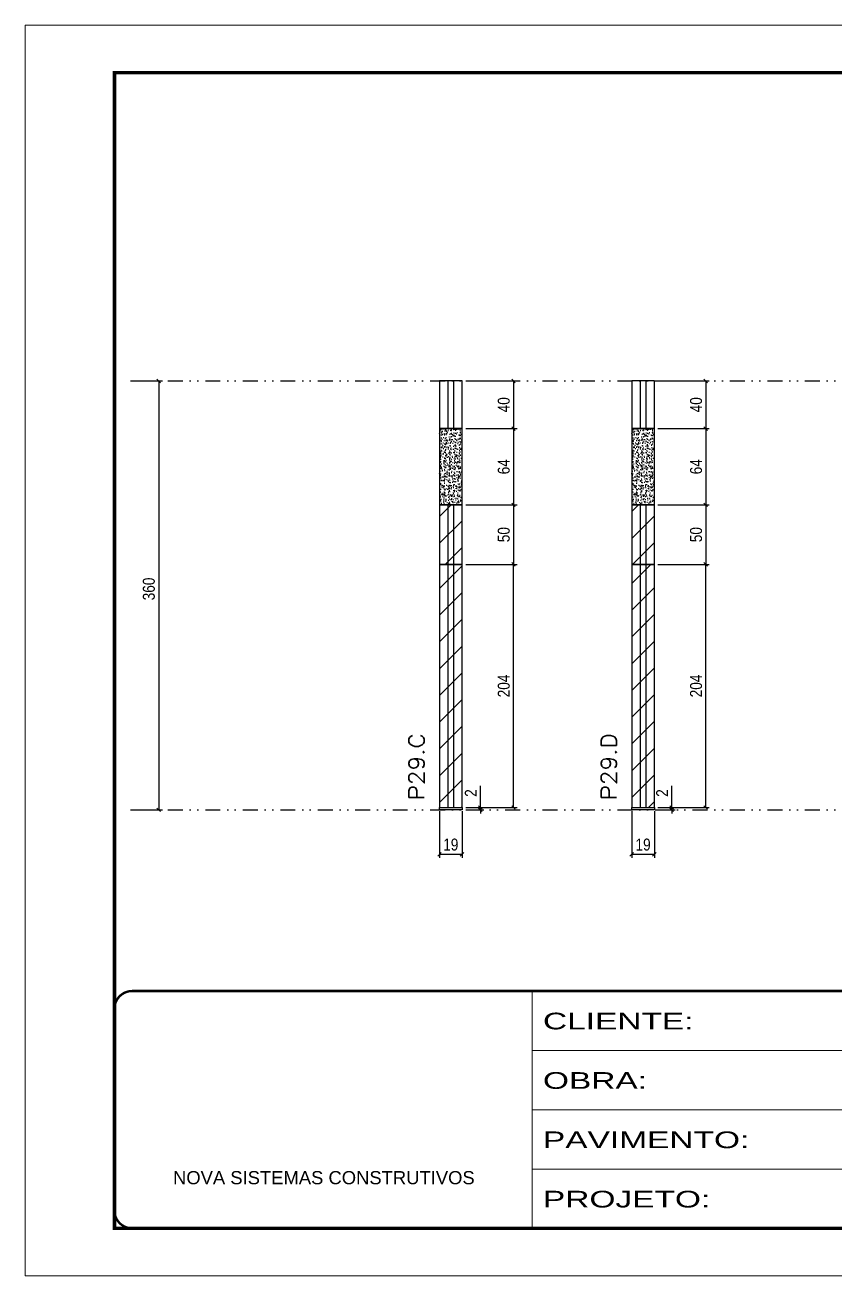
# Model space of a CAD drawing. Extents: x 2949 to 9203, y -16089 to 12527.
# Drawn here: x 7704 to 8384, y -8049 to -6999 of the extents above; entities that cross this region are included whole.
import ezdxf

# ---------------------------------------------------------------- set-up
doc = ezdxf.new("R2010")
doc.units = 0
for name, pattern in [('CONTINUO', [0]), ('DASHED', [0.75, 0.5, -0.25]), ('DIVIDE2', [0.625, 0.25, -0.125, 0, -0.125, 0, -0.125])]:
    doc.linetypes.add(name, pattern=pattern)
for name, color, linetype in [('COTA', 241, 'Continuous'), ('cotas', 4, 'Continuous'), ('Nível', 160, 'Continuous'), ('Painéis', 200, 'Continuous'), ('SARR_2.2x7', 40, 'Continuous')]:
    doc.layers.add(name, color=color, linetype=linetype)
for name, color, linetype, lineweight in [('Folhas', 255, 'Continuous', 9), ('Hachura', 251, 'Continuous', 9), ('SARRAFO DE PRESSAO', 251, 'DASHED', 9), ('Texto Seção', 7, 'Continuous', 15)]:
    doc.layers.add(name, color=color, linetype=linetype, lineweight=lineweight)
doc.styles.add('ARIAL', font='arial.ttf')
doc.styles.add('COTA TECNICA', font='techl___.ttf', dxfattribs={"height": 10})
doc.styles.add('COTA TECNICA-50', font='techl___.ttf', dxfattribs={"height": 10})
doc.styles.add('REGUA-120', font='ROMANS.shx', dxfattribs={"height": 15})
doc.styles.add('Tecnologia', font='')
doc.styles.get('Tecnologia').set_extended_font_data('Forgotten Futurist')
doc.dimstyles.new('COTA PAINEL-50', dxfattribs={"dimtxt": 10, "dimasz": 3, "dimexe": 3, "dimexo": 3, "dimgap": 3, "dimtad": 1, "dimdec": 1, "dimzin": 12, "dimdsep": 46, "dimtxsty": 'COTA TECNICA-50', "dimblk1": 'OBLIQUE', "dimblk2": 'OBLIQUE', "dimsah": 1, "dimcen": 0.9, "dimclrd": 4, "dimclre": 4, "dimclrt": 240, "dimadec": 1, "dimazin": 3, "dimtfac": 1, "dimtdec": 1, "dimtmove": 0, "dimatfit": 3, "dimfxl": 1, "dimtolj": 1, "dimtzin": 12, "dimarcsym": 0})
doc.dimstyles.new('PAINEL', dxfattribs={"dimtxt": 10, "dimasz": 3, "dimexe": 3, "dimexo": 3, "dimgap": 3, "dimtad": 1, "dimdec": 1, "dimzin": 12, "dimdsep": 46, "dimtxsty": 'COTA TECNICA', "dimblk1": 'OBLIQUE', "dimblk2": 'OBLIQUE', "dimsah": 1, "dimcen": 0.9, "dimclrd": 4, "dimclre": 4, "dimclrt": 240, "dimadec": 1, "dimazin": 3, "dimtfac": 1, "dimtdec": 1, "dimtmove": 0, "dimatfit": 3, "dimfxl": 1, "dimtolj": 1, "dimtzin": 12, "dimarcsym": 0})
pattern_1 = [(45, (-122901.967, -37644.947), (-11.2253202, 11.2253202), [])]
pattern_2 = [(45, (0, -40), (-11.22532, 11.22532), [])]

# ---------------------------------------------------------------- blocks, each defined once
blk = doc.blocks.new('9999999999')
at = {"color": 30, "linetype": 'CONTINUO'}
for p, q in [((98564.6, 34230.2), (98564.6, 34429.4)), ((98564.6, 34379.6), (99584, 34379.6)), ((98564.6, 34329.8), (99488, 34329.8)), ((98564.6, 34280), (99488, 34280))]:
    blk.add_line(p, q, dxfattribs=at)
at = {"color": 30, "linetype": 'CONTINUO', "const_width": 2}
blk.add_lwpolyline([(99584, 34230.2), (99584, 34414.4, 0.414214), (99569, 34429.4), (98229, 34429.4, 0.414214), (98214, 34414.4), (98214, 34245.2, 0.414214), (98229, 34230.2), (99584, 34230.2)], format="xyb", dxfattribs=at)
at = {"layer": 'Folhas'}
blk.add_lwpolyline([(98139, 34190.2), (99624, 34190.2), (99624, 35240.2), (98139, 35240.2)], close=True, dxfattribs=at)
at = {"layer": 'Folhas', "color": 30, "const_width": 3}
blk.add_lwpolyline([(98214, 34230.2), (99584, 34230.2), (99584, 35200.2), (98214, 35200.2)], close=True, dxfattribs=at)
at = {"color": 7, "linetype": 'Continuous', "ltscale": 5, "style": 'ARIAL'}
blk.add_text('NOVA SISTEMAS CONSTRUTIVOS', height=11.059, dxfattribs=at).set_placement((98263.2, 34267.2))
at = {"layer": 'Folhas', "color": 7, "style": 'Tecnologia', "width": 1.5}
for s, p in [('CLIENTE:', (98573.7, 34397.2)), ('OBRA:', (98573.7, 34347.3)), ('PAVIMENTO:', (98573.7, 34297.5)), ('PROJETO:', (98573.7, 34247.7))]:
    blk.add_text(s, height=14, dxfattribs=at).set_placement(p)
blk = doc.blocks.new('_Oblique')
at = {"color": 0, "linetype": 'ByBlock', "lineweight": -2}
blk.add_line((-0.5, -0.5), (0.5, 0.5), dxfattribs=at)
blk = doc.blocks.new('*D2443')
at = {"layer": 'cotas', "color": 4, "linetype": 'ByBlock', "lineweight": -2, "transparency": 16777216}
for p, q in [((7795.5, -7297.8), (7819.3, -7297.8)), ((7816.3, -7297.8), (7816.3, -7657.8)), ((7795.5, -7657.8), (7819.3, -7657.8))]:
    blk.add_line(p, q, dxfattribs=at)
at = {"layer": 'Defpoints', "color": 0, "linetype": 'ByBlock', "transparency": 16777216}
for p in [(7792.5, -7297.8), (7792.5, -7657.8), (7816.3, -7657.8)]:
    blk.add_point(p, dxfattribs=at)
at = {"layer": 'cotas', "color": 4, "linetype": 'ByBlock', "lineweight": -2, "transparency": 16777216, "xscale": 3, "yscale": 3, "zscale": 3}
for p, rotation in [((7816.3, -7297.8), 90), ((7816.3, -7657.8), 270)]:
    blk.add_blockref('_Oblique', p, dxfattribs=dict(at, rotation=rotation))
at = {"layer": 'cotas', "color": 240, "linetype": 'ByBlock', "transparency": 16777216, "insert": (7808, -7472.4), "char_height": 10, "attachment_point": 5, "rotation": 90, "style": 'COTA TECNICA'}
blk.add_mtext('\\A1;360', dxfattribs=at)
blk = doc.blocks.new('*D2429')
at = {"layer": 'COTA', "color": 4, "lineweight": -2, "transparency": 16777216}
for p, q in [((8051.9, -7658.8), (8051.9, -7698.1)), ((8070.9, -7658.8), (8070.9, -7698.1)), ((8051.9, -7695.1), (8070.9, -7695.1))]:
    blk.add_line(p, q, dxfattribs=at)
at = {"layer": 'Defpoints', "color": 0, "transparency": 16777216}
for p in [(8051.9, -7655.8), (8070.9, -7655.8), (8070.9, -7695.1)]:
    blk.add_point(p, dxfattribs=at)
at = {"layer": 'COTA', "color": 4, "lineweight": -2, "transparency": 16777216, "xscale": 3, "yscale": 3, "zscale": 3, "rotation": 180}
blk.add_blockref('_Oblique', (8051.9, -7695.1), dxfattribs=at)
at = {"layer": 'COTA', "color": 4, "lineweight": -2, "transparency": 16777216, "xscale": 3, "yscale": 3, "zscale": 3}
blk.add_blockref('_Oblique', (8070.9, -7695.1), dxfattribs=at)
at = {"layer": 'COTA', "color": 240, "transparency": 16777216, "insert": (8061.4, -7687), "char_height": 10, "attachment_point": 5, "style": 'COTA TECNICA'}
blk.add_mtext('\\A1;19', dxfattribs=at)
blk = doc.blocks.new('*D2430')
at = {"layer": 'COTA', "color": 4, "lineweight": -2, "transparency": 16777216}
for p, q in [((8086.2, -7655.8), (8086.2, -7637.6)), ((8073.9, -7655.8), (8089.2, -7655.8)), ((8073.9, -7657.8), (8089.2, -7657.8)), ((8086.2, -7657.8), (8086.2, -7655.8)), ((8086.2, -7657.8), (8086.2, -7660.8))]:
    blk.add_line(p, q, dxfattribs=at)
at = {"layer": 'Defpoints', "color": 0, "transparency": 16777216}
for p in [(8070.9, -7655.8), (8070.9, -7657.8), (8086.2, -7655.8)]:
    blk.add_point(p, dxfattribs=at)
at = {"layer": 'COTA', "color": 4, "lineweight": -2, "transparency": 16777216, "xscale": 3, "yscale": 3, "zscale": 3}
for p, rotation in [((8086.2, -7655.8), 270), ((8086.2, -7657.8), 90)]:
    blk.add_blockref('_Oblique', p, dxfattribs=dict(at, rotation=rotation))
at = {"layer": 'COTA', "color": 240, "transparency": 16777216, "insert": (8078.2, -7643.7), "char_height": 10, "attachment_point": 5, "rotation": 90, "style": 'COTA TECNICA-50'}
blk.add_mtext('\\A1;2', dxfattribs=at)
blk = doc.blocks.new('*D2453')
at = {"layer": 'COTA', "color": 4, "linetype": 'ByBlock', "lineweight": -2, "transparency": 16777216}
for p, q in [((8073.9, -7337.8), (8117, -7337.8)), ((8114, -7337.8), (8114, -7401.8)), ((8073.9, -7401.8), (8117, -7401.8))]:
    blk.add_line(p, q, dxfattribs=at)
at = {"layer": 'Defpoints', "color": 0, "linetype": 'ByBlock', "transparency": 16777216}
for p in [(8070.9, -7337.8), (8070.9, -7401.8), (8114, -7401.8)]:
    blk.add_point(p, dxfattribs=at)
at = {"layer": 'COTA', "color": 4, "linetype": 'ByBlock', "lineweight": -2, "transparency": 16777216, "xscale": 3, "yscale": 3, "zscale": 3}
for p, rotation in [((8114, -7337.8), 90), ((8114, -7401.8), 270)]:
    blk.add_blockref('_Oblique', p, dxfattribs=dict(at, rotation=rotation))
at = {"layer": 'COTA', "color": 240, "linetype": 'ByBlock', "transparency": 16777216, "insert": (8105.9, -7369.8), "char_height": 10, "attachment_point": 5, "rotation": 90, "style": 'COTA TECNICA'}
blk.add_mtext('\\A1;64', dxfattribs=at)
blk = doc.blocks.new('*D2454')
at = {"layer": 'COTA', "color": 4, "linetype": 'ByBlock', "lineweight": -2, "transparency": 16777216}
for p, q in [((8073.9, -7451.8), (8117, -7451.8)), ((8114, -7655.8), (8114, -7451.8)), ((8073.9, -7655.8), (8117, -7655.8))]:
    blk.add_line(p, q, dxfattribs=at)
at = {"layer": 'Defpoints', "color": 0, "linetype": 'ByBlock', "transparency": 16777216}
for p in [(8070.9, -7451.8), (8114, -7451.8), (8070.9, -7655.8)]:
    blk.add_point(p, dxfattribs=at)
at = {"layer": 'COTA', "color": 4, "linetype": 'ByBlock', "lineweight": -2, "transparency": 16777216, "xscale": 3, "yscale": 3, "zscale": 3}
for p, rotation in [((8114, -7451.8), 90), ((8114, -7655.8), 270)]:
    blk.add_blockref('_Oblique', p, dxfattribs=dict(at, rotation=rotation))
at = {"layer": 'COTA', "color": 240, "linetype": 'ByBlock', "transparency": 16777216, "insert": (8105.9, -7553.8), "char_height": 10, "attachment_point": 5, "rotation": 90, "style": 'COTA TECNICA'}
blk.add_mtext('\\A1;204', dxfattribs=at)
blk = doc.blocks.new('*D2431')
at = {"layer": 'COTA', "color": 4, "lineweight": -2, "transparency": 16777216}
for p, q in [((8213.3, -7658.8), (8213.3, -7698.1)), ((8232.3, -7658.8), (8232.3, -7698.1)), ((8213.3, -7695.1), (8232.3, -7695.1))]:
    blk.add_line(p, q, dxfattribs=at)
at = {"layer": 'Defpoints', "color": 0, "transparency": 16777216}
for p in [(8213.3, -7655.8), (8232.3, -7655.8), (8232.3, -7695.1)]:
    blk.add_point(p, dxfattribs=at)
at = {"layer": 'COTA', "color": 4, "lineweight": -2, "transparency": 16777216, "xscale": 3, "yscale": 3, "zscale": 3, "rotation": 180}
blk.add_blockref('_Oblique', (8213.3, -7695.1), dxfattribs=at)
at = {"layer": 'COTA', "color": 4, "lineweight": -2, "transparency": 16777216, "xscale": 3, "yscale": 3, "zscale": 3}
blk.add_blockref('_Oblique', (8232.3, -7695.1), dxfattribs=at)
at = {"layer": 'COTA', "color": 240, "transparency": 16777216, "insert": (8222.8, -7687), "char_height": 10, "attachment_point": 5, "style": 'COTA TECNICA'}
blk.add_mtext('\\A1;19', dxfattribs=at)
blk = doc.blocks.new('*D2432')
at = {"layer": 'COTA', "color": 4, "lineweight": -2, "transparency": 16777216}
for p, q in [((8246.8, -7655.8), (8246.8, -7637.6)), ((8235.3, -7655.8), (8249.8, -7655.8)), ((8235.3, -7657.8), (8249.8, -7657.8)), ((8246.8, -7657.8), (8246.8, -7655.8)), ((8246.8, -7657.8), (8246.8, -7660.8))]:
    blk.add_line(p, q, dxfattribs=at)
at = {"layer": 'Defpoints', "color": 0, "transparency": 16777216}
for p in [(8232.3, -7655.8), (8232.3, -7657.8), (8246.8, -7655.8)]:
    blk.add_point(p, dxfattribs=at)
at = {"layer": 'COTA', "color": 4, "lineweight": -2, "transparency": 16777216, "xscale": 3, "yscale": 3, "zscale": 3}
for p, rotation in [((8246.8, -7655.8), 270), ((8246.8, -7657.8), 90)]:
    blk.add_blockref('_Oblique', p, dxfattribs=dict(at, rotation=rotation))
at = {"layer": 'COTA', "color": 240, "transparency": 16777216, "insert": (8238.8, -7643.7), "char_height": 10, "attachment_point": 5, "rotation": 90, "style": 'COTA TECNICA-50'}
blk.add_mtext('\\A1;2', dxfattribs=at)
blk = doc.blocks.new('*D2455')
at = {"layer": 'COTA', "color": 4, "linetype": 'ByBlock', "lineweight": -2, "transparency": 16777216}
for p, q in [((8235.3, -7337.8), (8278.4, -7337.8)), ((8275.4, -7337.8), (8275.4, -7401.8)), ((8235.3, -7401.8), (8278.4, -7401.8))]:
    blk.add_line(p, q, dxfattribs=at)
at = {"layer": 'Defpoints', "color": 0, "linetype": 'ByBlock', "transparency": 16777216}
for p in [(8232.3, -7337.8), (8232.3, -7401.8), (8275.4, -7401.8)]:
    blk.add_point(p, dxfattribs=at)
at = {"layer": 'COTA', "color": 4, "linetype": 'ByBlock', "lineweight": -2, "transparency": 16777216, "xscale": 3, "yscale": 3, "zscale": 3}
for p, rotation in [((8275.4, -7337.8), 90), ((8275.4, -7401.8), 270)]:
    blk.add_blockref('_Oblique', p, dxfattribs=dict(at, rotation=rotation))
at = {"layer": 'COTA', "color": 240, "linetype": 'ByBlock', "transparency": 16777216, "insert": (8267.3, -7369.8), "char_height": 10, "attachment_point": 5, "rotation": 90, "style": 'COTA TECNICA'}
blk.add_mtext('\\A1;64', dxfattribs=at)
blk = doc.blocks.new('*D2456')
at = {"layer": 'COTA', "color": 4, "linetype": 'ByBlock', "lineweight": -2, "transparency": 16777216}
for p, q in [((8235.3, -7451.8), (8278.4, -7451.8)), ((8275.4, -7655.8), (8275.4, -7451.8)), ((8235.3, -7655.8), (8278.4, -7655.8))]:
    blk.add_line(p, q, dxfattribs=at)
at = {"layer": 'Defpoints', "color": 0, "linetype": 'ByBlock', "transparency": 16777216}
for p in [(8232.3, -7451.8), (8275.4, -7451.8), (8232.3, -7655.8)]:
    blk.add_point(p, dxfattribs=at)
at = {"layer": 'COTA', "color": 4, "linetype": 'ByBlock', "lineweight": -2, "transparency": 16777216, "xscale": 3, "yscale": 3, "zscale": 3}
for p, rotation in [((8275.4, -7451.8), 90), ((8275.4, -7655.8), 270)]:
    blk.add_blockref('_Oblique', p, dxfattribs=dict(at, rotation=rotation))
at = {"layer": 'COTA', "color": 240, "linetype": 'ByBlock', "transparency": 16777216, "insert": (8267.3, -7553.8), "char_height": 10, "attachment_point": 5, "rotation": 90, "style": 'COTA TECNICA'}
blk.add_mtext('\\A1;204', dxfattribs=at)
blk = doc.blocks.new('*D2434')
at = {"layer": 'COTA', "color": 4, "linetype": 'ByBlock', "lineweight": -2, "transparency": 16777216}
for p, q in [((8073.9, -7401.8), (8117, -7401.8)), ((8114, -7401.8), (8114, -7451.8)), ((8073.9, -7451.8), (8117, -7451.8))]:
    blk.add_line(p, q, dxfattribs=at)
at = {"layer": 'Defpoints', "color": 0, "linetype": 'ByBlock', "transparency": 16777216}
for p in [(8070.9, -7401.8), (8070.9, -7451.8), (8114, -7451.8)]:
    blk.add_point(p, dxfattribs=at)
at = {"layer": 'COTA', "color": 4, "linetype": 'ByBlock', "lineweight": -2, "transparency": 16777216, "xscale": 3, "yscale": 3, "zscale": 3}
for p, rotation in [((8114, -7401.8), 90), ((8114, -7451.8), 270)]:
    blk.add_blockref('_Oblique', p, dxfattribs=dict(at, rotation=rotation))
at = {"layer": 'COTA', "color": 240, "linetype": 'ByBlock', "transparency": 16777216, "insert": (8105.9, -7426.8), "char_height": 10, "attachment_point": 5, "rotation": 90, "style": 'COTA TECNICA'}
blk.add_mtext('\\A1;50', dxfattribs=at)
blk = doc.blocks.new('*D2435')
at = {"layer": 'COTA', "color": 4, "linetype": 'ByBlock', "lineweight": -2, "transparency": 16777216}
for p, q in [((8235.3, -7401.8), (8278.4, -7401.8)), ((8275.4, -7401.8), (8275.4, -7451.8)), ((8235.3, -7451.8), (8278.4, -7451.8))]:
    blk.add_line(p, q, dxfattribs=at)
at = {"layer": 'Defpoints', "color": 0, "linetype": 'ByBlock', "transparency": 16777216}
for p in [(8232.3, -7401.8), (8232.3, -7451.8), (8275.4, -7451.8)]:
    blk.add_point(p, dxfattribs=at)
at = {"layer": 'COTA', "color": 4, "linetype": 'ByBlock', "lineweight": -2, "transparency": 16777216, "xscale": 3, "yscale": 3, "zscale": 3}
for p, rotation in [((8275.4, -7401.8), 90), ((8275.4, -7451.8), 270)]:
    blk.add_blockref('_Oblique', p, dxfattribs=dict(at, rotation=rotation))
at = {"layer": 'COTA', "color": 240, "linetype": 'ByBlock', "transparency": 16777216, "insert": (8267.3, -7426.8), "char_height": 10, "attachment_point": 5, "rotation": 90, "style": 'COTA TECNICA'}
blk.add_mtext('\\A1;50', dxfattribs=at)
blk = doc.blocks.new('*D3347')
at = {"layer": 'COTA', "color": 4, "lineweight": -2, "transparency": 16777216}
for p, q in [((8073.9, -7297.8), (8117, -7297.8)), ((8114, -7297.8), (8114, -7337.8)), ((8073.9, -7337.8), (8117, -7337.8))]:
    blk.add_line(p, q, dxfattribs=at)
at = {"layer": 'Defpoints', "color": 0, "transparency": 16777216}
for p in [(8070.9, -7297.8), (8070.9, -7337.8), (8114, -7337.8)]:
    blk.add_point(p, dxfattribs=at)
at = {"layer": 'COTA', "color": 4, "lineweight": -2, "transparency": 16777216, "xscale": 3, "yscale": 3, "zscale": 3}
for p, rotation in [((8114, -7297.8), 90), ((8114, -7337.8), 270)]:
    blk.add_blockref('_Oblique', p, dxfattribs=dict(at, rotation=rotation))
at = {"layer": 'COTA', "color": 240, "transparency": 16777216, "insert": (8105.9, -7317.8), "char_height": 10, "attachment_point": 5, "rotation": 90, "style": 'COTA TECNICA-50'}
blk.add_mtext('\\A1;40', dxfattribs=at)
blk = doc.blocks.new('*D3348')
at = {"layer": 'COTA', "color": 4, "lineweight": -2, "transparency": 16777216}
for p, q in [((8235.3, -7297.8), (8278.4, -7297.8)), ((8275.4, -7297.8), (8275.4, -7337.8)), ((8235.3, -7337.8), (8278.4, -7337.8))]:
    blk.add_line(p, q, dxfattribs=at)
at = {"layer": 'Defpoints', "color": 0, "transparency": 16777216}
for p in [(8232.3, -7297.8), (8232.3, -7337.8), (8275.4, -7337.8)]:
    blk.add_point(p, dxfattribs=at)
at = {"layer": 'COTA', "color": 4, "lineweight": -2, "transparency": 16777216, "xscale": 3, "yscale": 3, "zscale": 3}
for p, rotation in [((8275.4, -7297.8), 90), ((8275.4, -7337.8), 270)]:
    blk.add_blockref('_Oblique', p, dxfattribs=dict(at, rotation=rotation))
at = {"layer": 'COTA', "color": 240, "transparency": 16777216, "insert": (8267.3, -7317.8), "char_height": 10, "attachment_point": 5, "rotation": 90, "style": 'COTA TECNICA-50'}
blk.add_mtext('\\A1;40', dxfattribs=at)

msp = doc.modelspace()

# ---------------------------------------------------------------- hatches: boundary and pattern name
at = {"layer": 'COTA', "linetype": 'ByBlock'}
h = msp.add_hatch(dxfattribs=at)
h.set_pattern_fill('AR-CONC', color=256, scale=0.03)
h.set_pattern_definition([(50, (-123839.707, -41147.6722), (5.46554007, -0.47817257), [0.5715, -6.2865]), (355, (-123839.707, -41147.672), (-1.05730264, 5.73170536), [0.4572, -5.02921753]), (100.4514447, (-123839.2515, -41147.712), (4.40823741, 5.25353256), [0.48570026, -5.34270734]), (46.1842, (-123839.707, -41146.148), (8.13237123, -1.26126984), [0.85725, -9.42975]), (96.6355576, (-123839.029, -41146.253), (7.122124, 7.42278374), [0.7285507, -8.01406824]), (351.184151, (-123839.707, -41146.148), (7.122124, 7.42278374), [0.685799, -7.54379196]), (21, (-123838.945, -41146.5292), (4.54843174, -3.06795595), [0.5715, -6.2865]), (326, (-123838.945, -41146.529), (1.85406085, 5.52563898), [0.4572, -5.0292]), (71.451445, (-123838.566, -41146.785), (6.40249258, 2.45768307), [0.48570026, -5.34269813]), (37.5, (-123839.707, -41147.6722), (0.092658098, 2.536651166), [0, -4.96824, 0, -5.1054, 0, -5.04825]), (7.5, (-123839.707, -41147.6722), (2.004589875, 3.005417245), [0, -2.91084, 0, -4.85394, 0, -1.92405]), (327.5, (-123841.4062, -41147.6722), (4.067717855, -0.17186232), [0, -1.905, 0, -5.9436, 0, -7.8867]), (317.5, (-123842.168, -41147.6722), (4.44387544, 0.76279473), [0, -2.4765, 0, -3.94716, 0, -5.6007])])
h.paths.add_polyline_path([(8070.95, -7337.76), (8051.95, -7337.76), (8051.95, -7401.76), (8070.95, -7401.76)])
h = msp.add_hatch(dxfattribs=at)
h.set_pattern_fill('AR-CONC', color=256, scale=0.03)
h.set_pattern_definition([(50, (-123678.3526, -41147.6722), (5.46554007, -0.47817257), [0.5715, -6.2865]), (355, (-123678.3526, -41147.672), (-1.05730264, 5.73170536), [0.4572, -5.02921753]), (100.4514447, (-123677.897, -41147.712), (4.40823741, 5.25353256), [0.48570026, -5.34270734]), (46.1842, (-123678.3526, -41146.148), (8.13237123, -1.26126984), [0.85725, -9.42975]), (96.6355576, (-123677.675, -41146.253), (7.122124, 7.42278374), [0.7285507, -8.01406824]), (351.184151, (-123678.353, -41146.148), (7.122124, 7.42278374), [0.685799, -7.54379196]), (21, (-123677.5906, -41146.5292), (4.54843174, -3.06795595), [0.5715, -6.2865]), (326, (-123677.5906, -41146.529), (1.85406085, 5.52563898), [0.4572, -5.0292]), (71.451445, (-123677.2116, -41146.785), (6.40249258, 2.45768307), [0.48570026, -5.34269813]), (37.5, (-123678.3526, -41147.6722), (0.092658098, 2.536651166), [0, -4.96824, 0, -5.1054, 0, -5.04825]), (7.5, (-123678.3526, -41147.6722), (2.004589875, 3.005417245), [0, -2.91084, 0, -4.85394, 0, -1.92405]), (327.5, (-123680.052, -41147.6722), (4.067717855, -0.17186232), [0, -1.905, 0, -5.9436, 0, -7.8867]), (317.5, (-123680.814, -41147.6722), (4.44387544, 0.76279473), [0, -2.4765, 0, -3.94716, 0, -5.6007])])
h.paths.add_polyline_path([(8232.3, -7337.76), (8213.3, -7337.76), (8213.3, -7401.76), (8232.3, -7401.76)])
at = {"layer": 'Hachura'}
h = msp.add_hatch(dxfattribs=at)
h.set_pattern_fill('ANSI31', color=256, scale=5)
h.set_pattern_definition(pattern_2)
h.paths.add_polyline_path([(8070.95, -7401.76), (8051.95, -7401.76), (8051.95, -7451.76), (8070.95, -7451.76)])
h = msp.add_hatch(dxfattribs=at)
h.set_pattern_fill('ANSI31', color=256, scale=5)
h.set_pattern_definition(pattern_2)
h.paths.add_polyline_path([(8232.3, -7401.76), (8213.3, -7401.76), (8213.3, -7451.76), (8232.3, -7451.76)])
at = {"layer": 'Hachura', "linetype": 'ByBlock'}
h = msp.add_hatch(dxfattribs=at)
h.set_pattern_fill('ANSI31', color=256, scale=5)
h.set_pattern_definition(pattern_1)
h.paths.add_polyline_path([(8070.95, -7451.76), (8051.95, -7451.76), (8051.95, -7655.76), (8070.95, -7655.76)])
h = msp.add_hatch(dxfattribs=at)
h.set_pattern_fill('ANSI31', color=256, scale=5)
h.set_pattern_definition(pattern_1)
h.paths.add_polyline_path([(8232.3, -7451.76), (8213.3, -7451.76), (8213.3, -7655.76), (8232.3, -7655.76)])

# ---------------------------------------------------------------- linework, layer by layer
at = {"layer": 'COTA', "linetype": 'ByBlock'}
for points in [[(8051.95, -7401.76), (8070.95, -7401.76), (8070.95, -7337.76), (8051.95, -7337.76)], [(8213.3, -7401.76), (8232.3, -7401.76), (8232.3, -7337.76), (8213.3, -7337.76)]]:
    msp.add_lwpolyline(points, close=True, dxfattribs=at)
at = {"layer": 'Nível', "color": 4, "linetype": 'DIVIDE2', "ltscale": 50}
for p, q in [((7792.53, -7297.76), (9162.53, -7297.76)), ((7792.53, -7657.76), (9162.53, -7657.76))]:
    msp.add_line(p, q, dxfattribs=at)
at = {"layer": 'Painéis'}
for p, q in [((8070.95, -7297.76), (8051.95, -7297.76)), ((8051.95, -7297.76), (8051.95, -7337.76)), ((8070.95, -7337.76), (8070.95, -7297.76)), ((8232.3, -7297.76), (8213.3, -7297.76)), ((8213.3, -7297.76), (8213.3, -7337.76)), ((8232.3, -7337.76), (8232.3, -7297.76)), ((8051.95, -7337.76), (8070.95, -7337.76)), ((8213.3, -7337.76), (8232.3, -7337.76)), ((8070.95, -7451.76), (8051.95, -7451.76)), ((8051.95, -7451.76), (8051.95, -7655.76)), ((8051.95, -7451.76), (8070.95, -7451.76)), ((8070.95, -7655.76), (8070.95, -7451.76)), ((8232.3, -7451.76), (8213.3, -7451.76)), ((8213.3, -7451.76), (8213.3, -7655.76)), ((8213.3, -7451.76), (8232.3, -7451.76)), ((8232.3, -7655.76), (8232.3, -7451.76)), ((8051.95, -7655.76), (8070.95, -7655.76)), ((8213.3, -7655.76), (8232.3, -7655.76))]:
    msp.add_line(p, q, dxfattribs=at)
at = {"layer": 'Painéis', "linetype": 'ByBlock'}
for p, q in [((8070.95, -7401.76), (8051.95, -7401.76)), ((8051.95, -7401.76), (8051.95, -7451.76)), ((8070.95, -7451.76), (8070.95, -7401.76)), ((8232.3, -7401.76), (8213.3, -7401.76)), ((8213.3, -7401.76), (8213.3, -7451.76)), ((8232.3, -7451.76), (8232.3, -7401.76)), ((8051.95, -7451.76), (8070.95, -7451.76)), ((8213.3, -7451.76), (8232.3, -7451.76))]:
    msp.add_line(p, q, dxfattribs=at)
at = {"layer": 'Painéis'}
for points in [[(8051.95, -7655.76), (8070.95, -7655.76), (8070.95, -7657.76), (8051.95, -7657.76)], [(8213.3, -7655.76), (8232.3, -7655.76), (8232.3, -7657.76), (8213.3, -7657.76)]]:
    msp.add_lwpolyline(points, close=True, dxfattribs=at)
at = {"layer": 'SARR_2.2x7'}
for p, q in [((8058.95, -7297.76), (8058.95, -7337.76)), ((8063.95, -7337.76), (8063.95, -7297.76)), ((8220.3, -7297.76), (8220.3, -7337.76)), ((8225.3, -7337.76), (8225.3, -7297.76)), ((8058.95, -7401.76), (8058.95, -7451.76)), ((8063.95, -7451.76), (8063.95, -7401.76)), ((8220.3, -7401.76), (8220.3, -7451.76)), ((8225.3, -7451.76), (8225.3, -7401.76)), ((8058.95, -7451.76), (8058.95, -7655.76)), ((8063.95, -7655.76), (8063.95, -7451.76)), ((8220.3, -7451.76), (8220.3, -7655.76)), ((8225.3, -7655.76), (8225.3, -7451.76))]:
    msp.add_line(p, q, dxfattribs=at)

# ---------------------------------------------------------------- block references
at = {"layer": 'SARRAFO DE PRESSAO', "color": 6, "linetype": 'ByBlock'}
msp.add_blockref('9999999999', (-90434.94, -42239.25), dxfattribs=at)

# ---------------------------------------------------------------- texts
at = {"layer": 'Texto Seção', "style": 'REGUA-120', "width": 1.1}
for s, p in [('P29.C', (8039.18, -7649.86)), ('P29.D', (8200.53, -7649.86))]:
    msp.add_text(s, height=13, rotation=90, dxfattribs=at).set_placement(p)

# ---------------------------------------------------------------- dimensions: what is measured, and where the dimension line sits
at = {"layer": 'COTA'}
for base, p1, p2, picture, middle in [((8114.03, -7337.76), (8070.95, -7297.76), (8070.95, -7337.76), '*D3347', (8105.93, -7317.76)), ((8275.38, -7337.76), (8232.3, -7297.76), (8232.3, -7337.76), '*D3348', (8267.28, -7317.76))]:
    dim = msp.add_linear_dim(base=base, p1=p1, p2=p2, angle=90, dimstyle='COTA PAINEL-50', dxfattribs=at)
    dim.commit()
    dim.dimension.update_dxf_attribs({"geometry": picture, "text_midpoint": middle})
at = {"layer": 'COTA', "linetype": 'ByBlock'}
for base, p1, p2, picture, middle in [((8114.03, -7401.76), (8070.95, -7337.76), (8070.95, -7401.76), '*D2453', (8105.93, -7369.76)), ((8275.38, -7401.76), (8232.3, -7337.76), (8232.3, -7401.76), '*D2455', (8267.28, -7369.76)), ((8114.03, -7451.76), (8070.95, -7401.76), (8070.95, -7451.76), '*D2434', (8105.92, -7426.76)), ((8275.38, -7451.76), (8232.3, -7401.76), (8232.3, -7451.76), '*D2435', (8267.27, -7426.76)), ((8114.03, -7451.76), (8070.95, -7655.76), (8070.95, -7451.76), '*D2454', (8105.93, -7553.76)), ((8275.38, -7451.76), (8232.3, -7655.76), (8232.3, -7451.76), '*D2456', (8267.28, -7553.76))]:
    dim = msp.add_linear_dim(base=base, p1=p1, p2=p2, angle=90, dimstyle='PAINEL', dxfattribs=at)
    dim.commit()
    dim.dimension.update_dxf_attribs({"geometry": picture, "text_midpoint": middle})
at = {"layer": 'COTA'}
for base, p1, p2, picture, middle in [((8086.23, -7655.76), (8070.95, -7657.76), (8070.95, -7655.76), '*D2430', (8086.23, -7643.7)), ((8246.85, -7655.76), (8232.3, -7657.76), (8232.3, -7655.76), '*D2432', (8246.85, -7643.7))]:
    dim = msp.add_linear_dim(base=base, p1=p1, p2=p2, angle=90, dimstyle='COTA PAINEL-50', dxfattribs=at)
    dim.commit()
    dim.dimension.update_dxf_attribs({"geometry": picture, "text_midpoint": middle, "dimtype": 160})
for base, p1, p2, picture, middle in [((8070.95, -7695.1), (8051.95, -7655.76), (8070.95, -7655.76), '*D2429', (8061.45, -7687.02)), ((8232.3, -7695.1), (8213.3, -7655.76), (8232.3, -7655.76), '*D2431', (8222.8, -7687.02))]:
    dim = msp.add_linear_dim(base=base, p1=p1, p2=p2, dimstyle='PAINEL', override={"dimarcsym": 2}, dxfattribs=at)
    dim.commit()
    dim.dimension.update_dxf_attribs({"geometry": picture, "text_midpoint": middle})
at = {"layer": 'cotas', "linetype": 'ByBlock'}
dim = msp.add_linear_dim(base=(7816.25, -7657.76), p1=(7792.53, -7297.76), p2=(7792.53, -7657.76), angle=90, dimstyle='PAINEL', dxfattribs=at)
dim.commit()
dim.dimension.update_dxf_attribs({"geometry": '*D2443', "text_midpoint": (7816.25, -7472.39), "dimtype": 160})

doc.saveas('drawing.dxf')
